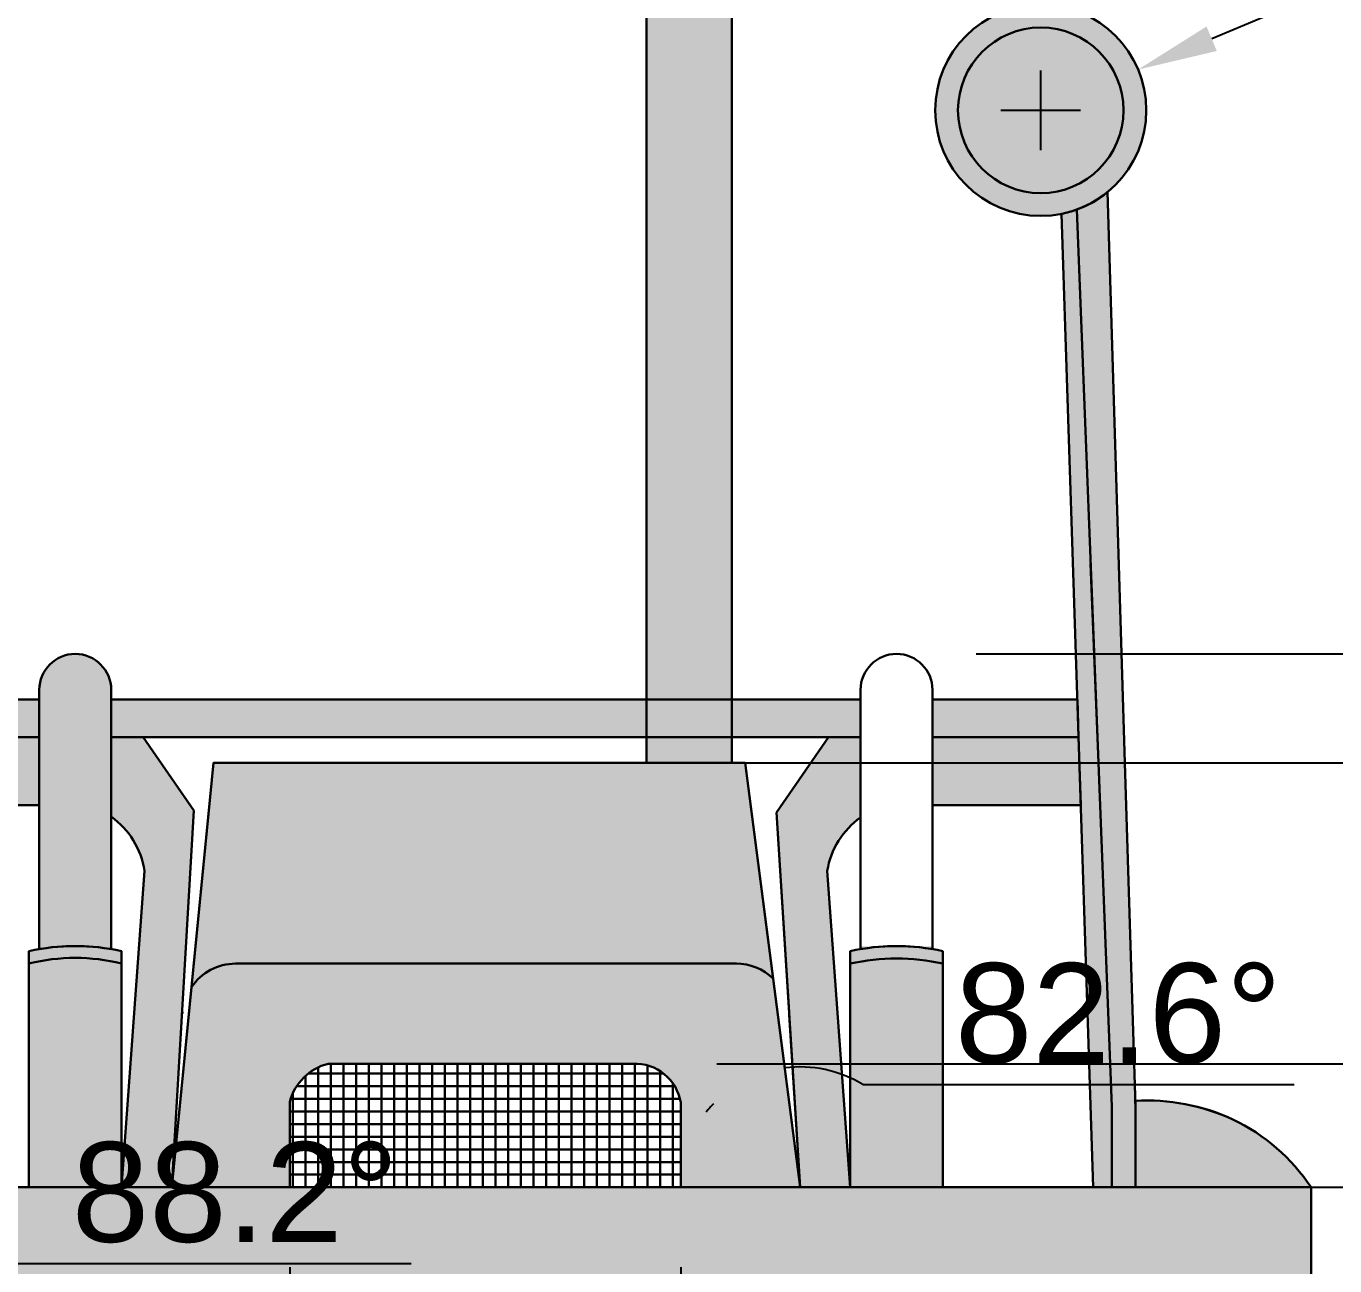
# Model space of a CAD drawing. Header units: millimetres. Extents: x 840 to 45745, y -146 to 13913.
# Drawn here: x 33546 to 35515, y 7559 to 9424 of the extents above; entities that cross this region are included whole.
import ezdxf

# ---------------------------------------------------------------- set-up
doc = ezdxf.new("R2010")
doc.units = ezdxf.units.MM
for name, color, linetype, lineweight in [('colour', 7, 'Continuous', 30), ('drawing', 7, 'Continuous', 30), ('New DIM', 7, 'Continuous', 30)]:
    doc.layers.add(name, color=color, linetype=linetype, lineweight=lineweight)
doc.styles.get("Standard").update_dxf_attribs({"font": 'arial.ttf'})
doc.dimstyles.new('000001211E731208', dxfattribs={"dimscale": 30, "dimtxt": 5, "dimasz": 4, "dimexe": 2, "dimexo": 4, "dimgap": 1, "dimtad": 1, "dimtih": 1, "dimtoh": 1, "dimdec": 1, "dimdsep": 46, "dimtxsty": 'Standard', "dimcen": 2, "dimclrd": 1, "dimclre": 134, "dimadec": 1, "dimazin": 2, "dimtfac": 1, "dimtdec": 1, "dimtofl": 0, "dimtmove": 0, "dimatfit": 3, "dimfxl": 1, "dimtolj": 1, "dimtzin": 0, "dimarcsym": 0})

# ---------------------------------------------------------------- blocks, each defined once
blk = doc.blocks.new('*D47')
at = {"layer": 'Defpoints', "color": 0, "transparency": 16777216}
for p in [(33942.40270416865, 7677.255484156381), (34530.53653004958, 7677.255484156381), (33942.40270416865, 5910.318478310935)]:
    blk.add_point(p, dxfattribs=at)
at = {"layer": 'New DIM', "color": 134, "linetype": 'ByBlock', "lineweight": -2, "transparency": 16777216}
for p, q in [((33942.40270416865, 7557.255484156381), (33942.40270416865, 5850.318478310935)), ((34530.53653004958, 7557.255484156381), (34530.53653004958, 5850.318478310935))]:
    blk.add_line(p, q, dxfattribs=at)
at = {"layer": 'New DIM', "color": 1, "linetype": 'ByBlock', "lineweight": -2, "transparency": 16777216}
blk.add_line((34410.53653004958, 5910.318478310935), (34062.40270416865, 5910.318478310935), dxfattribs=at)
at = {"layer": 'New DIM', "color": 1, "transparency": 16777216}
for points in [[(34062.40270416865, 5930.318478310935), (34062.40270416865, 5890.318478310935), (33942.40270416865, 5910.318478310935)], [(34410.53653004958, 5930.318478310935), (34410.53653004958, 5890.318478310935), (34530.53653004958, 5910.318478310935)]]:
    blk.add_solid(points, dxfattribs=at)
at = {"layer": 'New DIM', "color": 0, "transparency": 16777216, "insert": (34236.46961710911, 6016.904426469189), "char_height": 150, "attachment_point": 5}
blk.add_mtext('\\A1;588.1', dxfattribs=at)
blk = doc.blocks.new('*D52')
at = {"layer": 'Defpoints', "color": 0, "transparency": 16777216}
for p in [(34690.33662554587, 9775.773368402264), (33853.69133746025, 8315.922781878726), (36741.71730540734, 8315.922781878726)]:
    blk.add_point(p, dxfattribs=at)
at = {"layer": 'New DIM', "color": 134, "linetype": 'ByBlock', "lineweight": -2, "transparency": 16777216}
for p, q in [((34810.33662554587, 9775.773368402264), (36801.71730540734, 9775.773368402264)), ((33973.69133746025, 8315.922781878726), (36801.71730540734, 8315.922781878726))]:
    blk.add_line(p, q, dxfattribs=at)
at = {"layer": 'New DIM', "color": 1, "linetype": 'ByBlock', "lineweight": -2, "transparency": 16777216}
for p, q in [((36741.71730540734, 9655.773368402264), (36741.71730540734, 9152.434023298749)), ((36741.71730540734, 8435.922781878726), (36741.71730540734, 8939.262126982241))]:
    blk.add_line(p, q, dxfattribs=at)
at = {"layer": 'New DIM', "color": 1, "transparency": 16777216}
for points in [[(36721.71730540734, 9655.773368402264), (36761.71730540734, 9655.773368402264), (36741.71730540734, 9775.773368402264)], [(36721.71730540734, 8435.922781878726), (36761.71730540734, 8435.922781878726), (36741.71730540734, 8315.922781878726)]]:
    blk.add_solid(points, dxfattribs=at)
at = {"layer": 'New DIM', "color": 0, "transparency": 16777216, "insert": (36741.71730540733, 9045.848075140484), "char_height": 150, "attachment_point": 5}
blk.add_mtext('\\A1;1459.9', dxfattribs=at)
blk = doc.blocks.new('*D53')
at = {"layer": 'Defpoints', "color": 0, "transparency": 16777216}
for p in [(34627.6003809145, 8315.922781878726), (34627.6003809145, 7677.255484156383), (35904.87696528222, 7677.255484156384)]:
    blk.add_point(p, dxfattribs=at)
at = {"layer": 'New DIM', "color": 134, "linetype": 'ByBlock', "lineweight": -2, "transparency": 16777216}
for p, q in [((34747.6003809145, 8315.922781878726), (35964.87696528222, 8315.922781878726)), ((34747.6003809145, 7677.255484156383), (35964.87696528222, 7677.255484156384))]:
    blk.add_line(p, q, dxfattribs=at)
at = {"layer": 'New DIM', "color": 1, "linetype": 'ByBlock', "lineweight": -2, "transparency": 16777216}
for p, q in [((35904.87696528222, 8195.922781878726), (35904.87696528222, 8103.226240793818)), ((35904.87696528222, 7797.255484156384), (35904.87696528222, 7889.952025241293))]:
    blk.add_line(p, q, dxfattribs=at)
at = {"layer": 'New DIM', "color": 1, "transparency": 16777216}
for points in [[(35884.87696528222, 8195.922781878726), (35924.87696528222, 8195.922781878726), (35904.87696528222, 8315.922781878726)], [(35884.87696528222, 7797.255484156384), (35924.87696528222, 7797.255484156384), (35904.87696528222, 7677.255484156384)]]:
    blk.add_solid(points, dxfattribs=at)
at = {"layer": 'New DIM', "color": 0, "transparency": 16777216, "insert": (35904.87696528222, 7996.589133017544), "char_height": 150, "attachment_point": 5}
blk.add_mtext('\\A1;638.7', dxfattribs=at)
blk = doc.blocks.new('*D55')
at = {"layer": 'Defpoints', "color": 0, "transparency": 16777216}
for p in [(35198.79805766065, 9440.397778660481), (35198.79805766065, 7677.255484156382), (36328.59101426677, 7677.255484156382)]:
    blk.add_point(p, dxfattribs=at)
at = {"layer": 'New DIM', "color": 134, "linetype": 'ByBlock', "lineweight": -2, "transparency": 16777216}
for p, q in [((35318.79805766065, 9440.397778660481), (36388.59101426677, 9440.397778660481)), ((35318.79805766065, 7677.255484156382), (36388.59101426677, 7677.255484156382))]:
    blk.add_line(p, q, dxfattribs=at)
at = {"layer": 'New DIM', "color": 1, "linetype": 'ByBlock', "lineweight": -2, "transparency": 16777216}
for p, q in [((36328.59101426677, 9320.397778660481), (36328.59101426677, 8665.463739184692)), ((36328.59101426677, 7797.255484156382), (36328.59101426677, 8452.189523632169))]:
    blk.add_line(p, q, dxfattribs=at)
at = {"layer": 'New DIM', "color": 1, "transparency": 16777216}
for points in [[(36308.59101426677, 9320.397778660481), (36348.59101426677, 9320.397778660481), (36328.59101426677, 9440.397778660481)], [(36308.59101426677, 7797.255484156382), (36348.59101426677, 7797.255484156382), (36328.59101426677, 7677.255484156382)]]:
    blk.add_solid(points, dxfattribs=at)
at = {"layer": 'New DIM', "color": 0, "transparency": 16777216, "insert": (36328.59101426676, 8558.82663140842), "char_height": 150, "attachment_point": 5}
blk.add_mtext('\\A1;1763.1', dxfattribs=at)
blk = doc.blocks.new('*D57')
at = {"layer": 'Defpoints', "color": 0, "transparency": 16777216}
for p in [(35478.79805766073, 7677.255484156274), (35478.79805766065, 6541.769813391479), (36752.53547507589, 6541.769813391479)]:
    blk.add_point(p, dxfattribs=at)
at = {"layer": 'New DIM', "color": 134, "linetype": 'ByBlock', "lineweight": -2, "transparency": 16777216}
for p, q in [((35598.79805766073, 7677.255484156274), (36812.53547507589, 7677.255484156274)), ((35598.79805766065, 6541.769813391479), (36812.53547507589, 6541.769813391479))]:
    blk.add_line(p, q, dxfattribs=at)
at = {"layer": 'New DIM', "color": 1, "linetype": 'ByBlock', "lineweight": -2, "transparency": 16777216}
for p, q in [((36752.53547507589, 7557.255484156274), (36752.53547507589, 7216.14975655014)), ((36752.53547507589, 6661.769813391479), (36752.53547507589, 7002.875540997615))]:
    blk.add_line(p, q, dxfattribs=at)
at = {"layer": 'New DIM', "color": 1, "transparency": 16777216}
for points in [[(36732.53547507589, 7557.255484156274), (36772.53547507589, 7557.255484156274), (36752.53547507589, 7677.255484156274)], [(36732.53547507589, 6661.769813391479), (36772.53547507589, 6661.769813391479), (36752.53547507589, 6541.769813391479)]]:
    blk.add_solid(points, dxfattribs=at)
at = {"layer": 'New DIM', "color": 0, "transparency": 16777216, "insert": (36752.53547507588, 7109.512648773865), "char_height": 150, "attachment_point": 5}
blk.add_mtext('\\A1;1135.5', dxfattribs=at)
blk = doc.blocks.new('*D60')
at = {"layer": 'Defpoints', "color": 0, "transparency": 16777216}
for p in [(33352.20688945401, 9141.503942004098), (33411.72831066043, 7852.70239068981), (32976.40270416866, 7677.255484156381), (33305.38607203537, 7677.255484156381), (34304.90270416865, 7677.25548415638)]:
    blk.add_point(p, dxfattribs=at)
at = {"layer": 'New DIM', "color": 1, "linetype": 'ByBlock', "lineweight": -2, "transparency": 16777216}
blk.add_line((33475.45055025179, 7562.502000649718), (34124.68656662287, 7562.50200064972), dxfattribs=at)
for start, end in [(34.01008183478193, 54.15845201110299), (325.9899181652178, 359.9999999999999)]:
    blk.add_arc((33305.38607203537, 7677.255484156381), 205.1591789999619, start, end, dxfattribs=at)
at = {"layer": 'New DIM', "color": 1, "transparency": 16777216}
for points in [[(33419.05876351069, 7824.636728280228), (33431.97351570886, 7862.494477495677), (33311.94289196342, 7882.309859482464)], [(33494.57613083624, 7797.858084460306), (33456.32496966735, 7786.15985086579), (33510.54525103534, 7677.255484156383)]]:
    blk.add_solid(points, dxfattribs=at)
at = {"layer": 'New DIM', "color": 0, "transparency": 16777216, "insert": (33860.06855843733, 7669.087948807974), "char_height": 150, "attachment_point": 5}
blk.add_mtext('\\A1;88.2°', dxfattribs=at)
blk = doc.blocks.new('*D63')
at = {"layer": 'Defpoints', "color": 0, "transparency": 16777216}
for p in [(34627.60038091449, 8315.92278187872), (34549.57483505722, 7760.956741377076), (34160.0313317533, 7677.25548415638), (34710.03133175329, 7677.255484156378), (34710.0313317533, 7677.255484156378)]:
    blk.add_point(p, dxfattribs=at)
at = {"layer": 'New DIM', "color": 1, "linetype": 'ByBlock', "lineweight": -2, "transparency": 16777216}
blk.add_line((34804.23983551759, 7831.777151280428), (35453.47585188867, 7831.777151280428), dxfattribs=at)
for start, end in [(58.63024528884344, 97.35434426539656), (136.0784432419497, 141.2759010234464)]:
    blk.add_arc((34710.0313317533, 7677.255484156376), 180.9756552476149, start, end, dxfattribs=at)
at = {"layer": 'New DIM', "color": 1, "transparency": 16777216}
for points in [[(34570.68485295787, 7820.658243361455), (34588.66783680144, 7784.928531746584), (34686.86547972428, 7856.742339084727)], [(34587.70888231661, 7783.837853468101), (34549.97118384735, 7797.099305660198), (34529.05567650568, 7677.255484156374)]]:
    blk.add_solid(points, dxfattribs=at)
at = {"layer": 'New DIM', "color": 0, "transparency": 16777216, "insert": (35188.85784370313, 7938.363099438684), "char_height": 150, "attachment_point": 5}
blk.add_mtext('\\A1;82.6°', dxfattribs=at)
blk = doc.blocks.new('*D66')
at = {"layer": 'Defpoints', "color": 0, "transparency": 16777216}
for p in [(34855.1527188855, 8479.580311054986), (34855.1527188855, 7677.255484156385), (36752.53547507591, 7677.255484156385)]:
    blk.add_point(p, dxfattribs=at)
at = {"layer": 'New DIM', "color": 134, "linetype": 'ByBlock', "lineweight": -2, "transparency": 16777216}
for p, q in [((34975.1527188855, 8479.580311054986), (36812.53547507591, 8479.580311054986)), ((34975.1527188855, 7677.255484156385), (36812.53547507591, 7677.255484156385))]:
    blk.add_line(p, q, dxfattribs=at)
at = {"layer": 'New DIM', "color": 1, "linetype": 'ByBlock', "lineweight": -2, "transparency": 16777216}
for p, q in [((36752.53547507591, 8359.580311054986), (36752.53547507591, 8185.055005381948)), ((36752.53547507591, 7797.255484156385), (36752.53547507591, 7971.780789829423))]:
    blk.add_line(p, q, dxfattribs=at)
at = {"layer": 'New DIM', "color": 1, "transparency": 16777216}
for points in [[(36732.53547507591, 8359.580311054986), (36772.53547507591, 8359.580311054986), (36752.53547507591, 8479.580311054986)], [(36732.53547507591, 7797.255484156385), (36772.53547507591, 7797.255484156385), (36752.53547507591, 7677.255484156385)]]:
    blk.add_solid(points, dxfattribs=at)
at = {"layer": 'New DIM', "color": 0, "transparency": 16777216, "insert": (36752.53547507591, 8078.417897605674), "char_height": 150, "attachment_point": 5}
blk.add_mtext('\\A1;802.3', dxfattribs=at)
blk = doc.blocks.new('*D67')
at = {"layer": 'Defpoints', "color": 0, "transparency": 16777216}
for p in [(34464.6839243893, 7863.069122597055), (34464.6839243893, 7677.255484156383), (36513.41727325006, 7677.255484156384)]:
    blk.add_point(p, dxfattribs=at)
at = {"layer": 'New DIM', "color": 1, "linetype": 'ByBlock', "lineweight": -2, "transparency": 16777216}
for p, q in [((36513.41727325006, 7983.069122597056), (36513.41727325006, 8103.069122597056)), ((36513.41727325006, 7557.255484156384), (36513.41727325006, 7437.255484156384)), ((36513.41727325006, 7437.255484156384), (35991.05710953928, 7437.255484156384))]:
    blk.add_line(p, q, dxfattribs=at)
at = {"layer": 'New DIM', "color": 134, "linetype": 'ByBlock', "lineweight": -2, "transparency": 16777216}
for p, q in [((34584.6839243893, 7863.069122597055), (36573.41727325006, 7863.069122597056)), ((34584.6839243893, 7677.255484156383), (36573.41727325006, 7677.255484156384))]:
    blk.add_line(p, q, dxfattribs=at)
at = {"layer": 'New DIM', "color": 1, "transparency": 16777216}
for points in [[(36493.41727325006, 7983.069122597056), (36533.41727325006, 7983.069122597056), (36513.41727325006, 7863.069122597056)], [(36493.41727325006, 7557.255484156384), (36533.41727325006, 7557.255484156384), (36513.41727325006, 7677.255484156384)]]:
    blk.add_solid(points, dxfattribs=at)
at = {"layer": 'New DIM', "color": 0, "transparency": 16777216, "insert": (36237.23719139466, 7543.841432314626), "char_height": 150, "attachment_point": 5}
blk.add_mtext('\\A1;185.8', dxfattribs=at)
blk = doc.blocks.new('*D68')
at = {"layer": 'Defpoints', "color": 0, "transparency": 16777216}
for p in [(35218.58481504768, 9358.70884074729), (35072.10896942372, 9297.354701275337)]:
    blk.add_point(p, dxfattribs=at)
at = {"layer": 'New DIM', "color": 1, "linetype": 'ByBlock', "lineweight": -2, "transparency": 16777216}
for p, q in [((36133.53245016207, 9741.951719975676), (35329.2673230376, 9405.070273264651)), ((36813.56655657409, 9741.951719975674), (36133.53245016207, 9741.951719975676))]:
    blk.add_line(p, q, dxfattribs=at)
at = {"layer": 'New DIM', "color": 134, "lineweight": -2, "transparency": 16777216}
for p, q in [((35072.10896942372, 9237.354701275337), (35072.10896942371, 9357.354701275337)), ((35012.10896942372, 9297.354701275337), (35132.1089694237, 9297.354701275335))]:
    blk.add_line(p, q, dxfattribs=at)
at = {"layer": 'New DIM', "color": 1, "transparency": 16777216}
blk.add_solid([(35321.54041761805, 9423.517357929639), (35336.99422845717, 9386.623188599664), (35218.58481504768, 9358.70884074729)], dxfattribs=at)
at = {"layer": 'New DIM', "color": 0, "transparency": 16777216, "insert": (36488.54950336809, 9848.537668133931), "char_height": 150, "attachment_point": 5}
blk.add_mtext('\\A1;R158.8', dxfattribs=at)

msp = doc.modelspace()

# ---------------------------------------------------------------- hatches: boundary and pattern name
at = {"layer": 'colour', "true_color": 0x000000}
h = msp.add_hatch(color=18, dxfattribs=at)
h.dxf.hatch_style = 1
h.paths.add_polyline_path([(34607.45817388096, 9588.038117966678), (34690.33662554586, 9629.2877594539), (34690.33662554586, 9775.77336840226), (34565.84940327288, 9720.201789628945, 0.3084192915349934), (34479.21147552691, 9579.716279656568), (34479.06743189512, 9579.716279656568), (34479.06743189512, 9465.946846481342), (34479.06743189512, 8410.993019469559), (34607.45817388096, 8410.993019469559)])
h = msp.add_hatch(color=18, dxfattribs=at)
h.dxf.hatch_style = 1
h.paths.add_polyline_path([(34913.30247150374, 9297.354701275333, 1), (35230.91546734366, 9297.354701275333, 1)])
h.paths.add_polyline_path([(35196.61553231042, 9297.354701275333, -1), (34947.60240653698, 9297.354701275333, -1)], flags=16)
h = msp.add_hatch(color=18, dxfattribs=at)
h.dxf.hatch_style = 1
h.paths.add_polyline_path([(35172.77025140771, 9174.526324704859, -0.08439465472206133), (35126.52677937194, 9148.1628591993), (35158.79805766064, 8315.922781878722), (35178.85660359426, 7798.635376360055), (35178.85660359426, 7677.25548415638), (35214.47916738866, 7677.25548415638), (35214.47916738866, 7798.635376360061), (35198.79805766064, 8315.922781878722)])
at = {"layer": 'colour', "true_color": 0xf8d731}
h = msp.add_hatch(color=40, dxfattribs=at)
h.dxf.hatch_style = 1
h.paths.add_polyline_path([(35126.52677937194, 9148.1628591993, -0.03759517741957401), (35103.57253554245, 9141.696268196061), (35150.96535045159, 7677.25548415638), (35178.85660359426, 7677.25548415638), (35178.85660359426, 7798.635376360054), (35158.79805766064, 8315.922781878722)])
at = {"layer": 'colour', "true_color": 0xc7c8ca}
h = msp.add_hatch(color=9, dxfattribs=at)
h.dxf.hatch_style = 1
h.set_gradient(color1=(99, 100, 102), name='CYLINDER')
h.paths.add_polyline_path([(33673.6185590965, 8425.476343087597, 1), (33565.41062316173, 8425.476343087597), (33565.41062316173, 8040.148333265357), (33565.41062316173, 8035.492527759033, -0.08605293994574181), (33673.6185590965, 8035.492527759034), (33673.6185590965, 8040.148333265357)])
h = msp.add_hatch(color=9, dxfattribs=at)
h.dxf.hatch_style = 1
h.set_gradient(color1=(255, 255, 255), color2=(99, 100, 102), name='INVCYLINDER')
h.paths.add_polyline_path([(34909.25668685287, 8425.476343087597, 1), (34801.0487509181, 8425.476343087597), (34801.0487509181, 8040.148333265357), (34801.0487509181, 8035.492527759034, -0.08605293994574181), (34909.25668685287, 8035.492527759033), (34909.25668685287, 8040.148333265357)], flags=17)
edge = h.paths.add_edge_path()
edge.add_arc((34855.15271888548, 8425.476343087597), 54.10396796738496, 7.016709298534877e-15, 180)
edge.add_line((34801.0487509181, 8040.148333265357), (34801.0487509181, 8425.476343087597))
edge.add_line((34909.25668685287, 8040.148333265357), (34909.25668685287, 8425.476343087597))
edge.add_arc((34855.15271888548, 7723.455993913645), 316.6923393517117, 77.30041201417924, 102.6995879858208)
at = {"layer": 'colour', "true_color": 0xf8d731}
h = msp.add_hatch(color=40, dxfattribs=at)
h.dxf.hatch_style = 1
h.paths.add_polyline_path([(33565.41062316173, 8410.993019469559), (33328.84806783942, 8410.993019469559), (33327.03737590949, 8354.366437273995), (33565.41062316173, 8354.366437273995)])
h = msp.add_hatch(color=40, dxfattribs=at)
h.dxf.hatch_style = 1
h.paths.add_polyline_path([(34479.06743189512, 8410.993019469559), (34150.29805766064, 8410.993019469559), (33970.59987811949, 8410.993019469559), (33842.20913613366, 8410.993019469559), (33673.6185590965, 8410.993019469559), (33673.6185590965, 8354.366437273995), (33721.92760338892, 8354.366437273995), (33842.20913613366, 8354.366437273995), (33970.59987811949, 8354.366437273995), (34304.90270416865, 8354.366437273995), (34479.06743189512, 8354.366437273995)])
at = {"layer": 'colour', "true_color": 0x000000}
h = msp.add_hatch(color=18, dxfattribs=at)
h.dxf.hatch_style = 1
h.paths.add_polyline_path([(34607.45817388096, 8410.993019469559), (34479.06743189512, 8410.993019469559), (34479.06743189512, 8354.366437273995), (34607.45817388096, 8354.366437273995)])
at = {"layer": 'colour', "true_color": 0xf8d731}
h = msp.add_hatch(color=40, dxfattribs=at)
h.dxf.hatch_style = 1
h.paths.add_polyline_path([(34801.0487509181, 8410.993019469559), (34607.45817388096, 8410.993019469559), (34607.45817388096, 8354.366437273995), (34801.0487509181, 8354.366437273995)])
h = msp.add_hatch(color=40, dxfattribs=at)
h.dxf.hatch_style = 1
h.paths.add_polyline_path([(35127.21984460255, 8410.993019469559), (34909.25668685287, 8410.993019469559), (34909.25668685287, 8354.366437273995), (35129.05241657008, 8354.366437273995)])
h = msp.add_hatch(color=40, dxfattribs=at)
h.dxf.hatch_style = 1
h.paths.add_polyline_path([(33565.41062316173, 8354.366437273995), (33327.03737590949, 8354.366437273995), (33323.76004489973, 8251.872992232085), (33565.41062316173, 8251.872992232085)])
h = msp.add_hatch(color=40, dxfattribs=at)
h.dxf.hatch_style = 1
h.paths.add_polyline_path([(33721.92760338892, 8354.366437273995), (33673.6185590965, 8354.366437273995), (33673.6185590965, 8234.955101002282, -0.2001001731273991), (33723.7841423567, 8153.444239068437), (33689.13597826131, 7677.25548415638), (33764.63597826131, 7677.25548415638), (33797.9127994829, 8243.869515152463)])
at = {"layer": 'colour', "true_color": 0x000000}
h = msp.add_hatch(color=18, dxfattribs=at)
h.dxf.hatch_style = 1
h.paths.add_polyline_path([(34607.45817388096, 8354.366437273995), (34479.06743189512, 8354.366437273995), (34479.06743189512, 8315.922781878722), (34594.88501600863, 8315.922781878722), (34607.45817388096, 8315.922781878722)])
at = {"layer": 'colour', "true_color": 0xf8d731}
h = msp.add_hatch(color=40, dxfattribs=at)
h.dxf.hatch_style = 1
h.paths.add_polyline_path([(34801.0487509181, 8354.366437273995), (34752.73970662568, 8354.366437273995), (34674.72857332964, 8240.923417270937), (34693.51928155416, 7940.898146169926, -0.01381776843505361), (34693.79561928031, 7936.485949449471), (34710.0313317533, 7677.25548415638), (34785.5313317533, 7677.25548415638), (34750.8831676579, 8153.444239068388, -0.1998840975712252), (34801.0487509181, 8233.632587644424)])
h = msp.add_hatch(color=40, dxfattribs=at)
h.dxf.hatch_style = 1
h.paths.add_polyline_path([(35129.05241657008, 8354.366437273995), (34909.25668685287, 8354.366437273995), (34909.25668685287, 8251.872992232085), (35132.36935018952, 8251.872992232085)])
h = msp.add_hatch(color=40, dxfattribs=at)
h.dxf.hatch_style = 1
h.set_gradient(color1=(248, 153, 30), color2=(255, 255, 0), name='CURVED')
h.paths.add_polyline_path([(34627.60038091449, 8315.922781878722), (34594.88501600863, 8315.922781878722), (34150.29805766064, 8315.922781878722), (33879.78229400599, 8315.922781878722), (33827.60038091449, 8315.922781878724), (33794.29816611279, 7978.128176683616, -0.250386967988159), (33860.77986599645, 8013.693321602917), (34304.90270416865, 8013.693321602917), (34613.8443764525, 8013.693321602917, -0.1948399702468164), (34669.51890656249, 7991.141965599377)])
at = {"layer": 'colour', "true_color": 0x3b3b3b}
h = msp.add_hatch(color=250, dxfattribs=at)
h.dxf.hatch_style = 1
h.paths.add_polyline_path([(33549.89320399694, 8032.400811409992), (33549.89320399694, 8013.693321602918, -0.1242469979342718), (33689.13597826131, 8013.693321602915), (33689.13597826131, 8032.400811409989, 0.1112807741198401)])
h = msp.add_hatch(color=250, dxfattribs=at)
h.dxf.hatch_style = 1
h.paths.add_polyline_path([(34924.77410601768, 8032.400811409989, 0.1112807741198401), (34785.5313317533, 8032.400811409992), (34785.5313317533, 8013.693321602918, -0.1112807741198401), (34924.77410601768, 8013.693321602916)])
at = {"layer": 'colour', "true_color": 0x000000}
h = msp.add_hatch(color=18, dxfattribs=at)
h.dxf.hatch_style = 1
h.paths.add_polyline_path([(33689.13597826131, 8013.693321602915, 0.1242469979342718), (33549.89320399694, 8013.693321602919), (33549.89320399694, 7677.25548415638), (33689.13597826131, 7677.25548415638)])
h = msp.add_hatch(color=18, dxfattribs=at)
h.dxf.hatch_style = 1
h.paths.add_polyline_path([(34669.51890656249, 7991.141965599377, 0.1948399702468194), (34613.8443764525, 8013.693321602917), (34304.90270416865, 8013.693321602917), (33860.77986599644, 8013.693321602917, 0.2503869679881236), (33794.29816611279, 7978.128176683613), (33764.63597826131, 7677.25548415638), (33942.40270416865, 7677.25548415638), (33942.40270416865, 7806.028653665464, -0.2735606191565549), (34000.01650887686, 7863.069122597051), (34458.53883496788, 7863.069122597051, -0.3801858962558987), (34530.53653004958, 7804.53623874519), (34530.53653004958, 7677.25548415638), (34554.90270416865, 7677.25548415638), (34710.0313317533, 7677.25548415638)])
h = msp.add_hatch(color=18, dxfattribs=at)
h.dxf.hatch_style = 1
h.paths.add_polyline_path([(34924.77410601768, 8013.693321602916, 0.1112807741198401), (34785.5313317533, 8013.693321602918), (34785.5313317533, 7677.255484156381), (34924.77410601768, 7677.255484156381)])
at = {"layer": 'colour', "true_color": 0xf8d731}
h = msp.add_hatch(color=40, dxfattribs=at)
h.dxf.hatch_style = 1
h.paths.add_polyline_path([(35361.11621379528, 7779.308693010444, 0.1210052227382818), (35214.21017668935, 7807.50882367109), (35214.47916738866, 7798.635376360082), (35214.47916738866, 7677.25548415638), (35478.79805766064, 7677.25548415638, 0.1347036352680963)])
at = {"layer": 'colour', "true_color": 0x1a3a42}
h = msp.add_hatch(color=159, dxfattribs=at)
h.dxf.hatch_style = 1
h.paths.add_polyline_path([(35478.79805766064, 7677.25548415638), (32976.40270416865, 7677.25548415638), (32976.40270416865, 7491.057670665094), (34304.90270416865, 7491.057670665094), (35478.79805766064, 7491.057670665094)])
at = {"layer": 'drawing'}
h = msp.add_hatch(color=256, dxfattribs=at)
h.dxf.hatch_style = 1
h.set_gradient(color1=(255, 255, 255), color2=(147, 149, 152), name='INVSPHERICAL')
h.paths.add_polyline_path([(35196.61553231042, 9297.354701275333, 1), (34947.60240653698, 9297.354701275333, 1)])
h = msp.add_hatch(dxfattribs=at)
h.set_pattern_fill('NET', color=256, scale=6)
h.set_pattern_definition([(0, (0, 0), (0, 19.05), []), (90, (0, 0), (-19.05, 1.166476076187854e-15), [])])
h.paths.add_polyline_path([(33942.40270416865, 7806.028653665453, -0.2735606191565893), (34000.01650887686, 7863.069122597051), (34464.68392438928, 7863.069122597051, -0.3552043139279987), (34530.53653004958, 7804.536238745198), (34530.53653004958, 7677.25548415638), (34304.90270416865, 7677.25548415638), (34054.90270416865, 7677.25548415638), (33942.40270416865, 7677.25548415638)])

# ---------------------------------------------------------------- linework, layer by layer
at = {"layer": 'colour'}
for points in [[(34607.45817388096, 9588.038117966678), (34690.33662554586, 9629.2877594539), (34690.33662554586, 9775.77336840226), (34565.84940327288, 9720.201789628945, 0.3084192915349934), (34479.21147552691, 9579.716279656568), (34479.06743189512, 9579.716279656568), (34479.06743189512, 9465.946846481342), (34479.06743189512, 8410.993019469559), (34607.45817388096, 8410.993019469559)], [(34913.30247150374, 9297.354701275333, 1), (35230.91546734366, 9297.354701275333, 1)], [(35196.61553231042, 9297.354701275333, -1), (34947.60240653698, 9297.354701275333, -1)], [(35172.77025140771, 9174.526324704859, -0.08439465472206133), (35126.52677937194, 9148.1628591993), (35158.79805766064, 8315.922781878722), (35178.85660359426, 7798.635376360055), (35178.85660359426, 7677.25548415638), (35214.47916738866, 7677.25548415638), (35214.47916738866, 7798.635376360061), (35198.79805766064, 8315.922781878722)], [(35126.52677937194, 9148.1628591993, -0.03759517741957401), (35103.57253554245, 9141.696268196061), (35150.96535045159, 7677.25548415638), (35178.85660359426, 7677.25548415638), (35178.85660359426, 7798.635376360054), (35158.79805766064, 8315.922781878722)], [(33673.6185590965, 8425.476343087597, 1), (33565.41062316173, 8425.476343087597), (33565.41062316173, 8040.148333265357), (33565.41062316173, 8035.492527759033, -0.08605293994574181), (33673.6185590965, 8035.492527759034), (33673.6185590965, 8040.148333265357)], [(34909.25668685287, 8425.476343087597, 1), (34801.0487509181, 8425.476343087597), (34801.0487509181, 8040.148333265357), (34801.0487509181, 8035.492527759034, -0.08605293994574181), (34909.25668685287, 8035.492527759033), (34909.25668685287, 8040.148333265357)], [(33721.92760338892, 8354.366437273995), (33673.6185590965, 8354.366437273995), (33673.6185590965, 8234.955101002282, -0.2001001731273991), (33723.7841423567, 8153.444239068437), (33689.13597826131, 7677.25548415638), (33764.63597826131, 7677.25548415638), (33797.9127994829, 8243.869515152463)], [(34801.0487509181, 8354.366437273995), (34752.73970662568, 8354.366437273995), (34674.72857332964, 8240.923417270937), (34693.51928155416, 7940.898146169926, -0.01381776843505361), (34693.79561928031, 7936.485949449471), (34710.0313317533, 7677.25548415638), (34785.5313317533, 7677.25548415638), (34750.8831676579, 8153.444239068388, -0.1998840975712252), (34801.0487509181, 8233.632587644424)], [(34627.60038091449, 8315.922781878722), (34594.88501600863, 8315.922781878722), (34150.29805766064, 8315.922781878722), (33879.78229400599, 8315.922781878722), (33827.60038091449, 8315.922781878724), (33794.29816611279, 7978.128176683616, -0.250386967988159), (33860.77986599645, 8013.693321602917), (34304.90270416865, 8013.693321602917), (34613.8443764525, 8013.693321602917, -0.1948399702468164), (34669.51890656249, 7991.141965599377)], [(33549.89320399694, 8032.400811409992), (33549.89320399694, 8013.693321602918, -0.1242469979342718), (33689.13597826131, 8013.693321602915), (33689.13597826131, 8032.400811409989, 0.1112807741198401)], [(34924.77410601768, 8032.400811409989, 0.1112807741198401), (34785.5313317533, 8032.400811409992), (34785.5313317533, 8013.693321602918, -0.1112807741198401), (34924.77410601768, 8013.693321602916)], [(33689.13597826131, 8013.693321602915, 0.1242469979342718), (33549.89320399694, 8013.693321602919), (33549.89320399694, 7677.25548415638), (33689.13597826131, 7677.25548415638)], [(34669.51890656249, 7991.141965599377, 0.1948399702468194), (34613.8443764525, 8013.693321602917), (34304.90270416865, 8013.693321602917), (33860.77986599644, 8013.693321602917, 0.2503869679881236), (33794.29816611279, 7978.128176683613), (33764.63597826131, 7677.25548415638), (33942.40270416865, 7677.25548415638), (33942.40270416865, 7806.028653665464, -0.2735606191565549), (34000.01650887686, 7863.069122597051), (34458.53883496788, 7863.069122597051, -0.3801858962558987), (34530.53653004958, 7804.53623874519), (34530.53653004958, 7677.25548415638), (34554.90270416865, 7677.25548415638), (34710.0313317533, 7677.25548415638)], [(34924.77410601768, 8013.693321602916, 0.1112807741198401), (34785.5313317533, 8013.693321602918), (34785.5313317533, 7677.255484156381), (34924.77410601768, 7677.255484156381)], [(35361.11621379528, 7779.308693010444, 0.1210052227382818), (35214.21017668935, 7807.50882367109), (35214.47916738866, 7798.635376360082), (35214.47916738866, 7677.25548415638), (35478.79805766064, 7677.25548415638, 0.1347036352680963)]]:
    msp.add_lwpolyline(points, format="xyb", close=True, dxfattribs=at)
for points in [[(33565.41062316173, 8410.993019469559), (33328.84806783942, 8410.993019469559), (33327.03737590949, 8354.366437273995), (33565.41062316173, 8354.366437273995)], [(34479.06743189512, 8410.993019469559), (34150.29805766064, 8410.993019469559), (33970.59987811949, 8410.993019469559), (33842.20913613366, 8410.993019469559), (33673.6185590965, 8410.993019469559), (33673.6185590965, 8354.366437273995), (33721.92760338892, 8354.366437273995), (33842.20913613366, 8354.366437273995), (33970.59987811949, 8354.366437273995), (34304.90270416865, 8354.366437273995), (34479.06743189512, 8354.366437273995)], [(34607.45817388096, 8410.993019469559), (34479.06743189512, 8410.993019469559), (34479.06743189512, 8354.366437273995), (34607.45817388096, 8354.366437273995)], [(34801.0487509181, 8410.993019469559), (34607.45817388096, 8410.993019469559), (34607.45817388096, 8354.366437273995), (34801.0487509181, 8354.366437273995)], [(35127.21984460255, 8410.993019469559), (34909.25668685287, 8410.993019469559), (34909.25668685287, 8354.366437273995), (35129.05241657008, 8354.366437273995)], [(33565.41062316173, 8354.366437273995), (33327.03737590949, 8354.366437273995), (33323.76004489973, 8251.872992232085), (33565.41062316173, 8251.872992232085)], [(34607.45817388096, 8354.366437273995), (34479.06743189512, 8354.366437273995), (34479.06743189512, 8315.922781878722), (34594.88501600863, 8315.922781878722), (34607.45817388096, 8315.922781878722)], [(35129.05241657008, 8354.366437273995), (34909.25668685287, 8354.366437273995), (34909.25668685287, 8251.872992232085), (35132.36935018952, 8251.872992232085)]]:
    msp.add_lwpolyline(points, close=True, dxfattribs=at)
at = {"layer": 'drawing'}
for p, q in [((34479.06743189512, 9588.038117967271), (34479.06743189512, 8315.922781878722)), ((34607.45817388096, 8315.922781878722), (34607.45817388096, 9588.038117966677)), ((35172.77025140771, 9174.526324704859), (35198.79805766064, 8315.922781878722)), ((35103.57253554245, 9141.696268196063), (35150.96535045159, 7677.25548415638)), ((35158.79805766064, 8315.922781878722), (35126.52677937194, 9148.1628591993)), ((35158.79805766064, 8315.922781878722), (35147.17387199895, 8615.697494467531)), ((33565.41062316173, 8410.993019469559), (33328.84806783943, 8410.993019469559)), ((33565.41062316173, 8040.148333265357), (33565.41062316173, 8425.476343087597)), ((33673.6185590965, 8040.148333265357), (33673.6185590965, 8425.476343087597)), ((33842.20913613366, 8410.993019469559), (33673.6185590965, 8410.993019469559)), ((33842.20913613366, 8410.993019469559), (33970.59987811949, 8410.993019469559)), ((34304.90270416865, 8410.993019469559), (33970.59987811949, 8410.993019469559)), ((34801.0487509181, 8410.993019469559), (34150.29805766064, 8410.993019469559)), ((34801.0487509181, 8040.148333265357), (34801.0487509181, 8425.476343087597)), ((34909.25668685287, 8040.148333265357), (34909.25668685287, 8425.476343087597)), ((35127.21984460255, 8410.993019469559), (34909.25668685287, 8410.993019469559)), ((33327.03737590951, 8354.366437273995), (33565.41062316173, 8354.366437273995)), ((33673.6185590965, 8354.366437273995), (33842.20913613366, 8354.366437273995)), ((33797.9127994829, 8243.869515152463), (33721.92760338892, 8354.366437273995)), ((33842.20913613366, 8354.366437273995), (33970.59987811949, 8354.366437273995)), ((33970.59987811949, 8354.366437273995), (34304.90270416865, 8354.366437273995)), ((34150.29805766064, 8354.366437273995), (34801.0487509181, 8354.366437273995)), ((34674.72857332964, 8240.923417270937), (34752.73970662568, 8354.366437273995)), ((34909.25668685287, 8354.366437273995), (35129.05241657008, 8354.366437273995)), ((33827.60038091449, 8315.922781878722), (33764.63597826131, 7677.25548415638)), ((33827.60038091449, 8315.922781878724), (33879.78229400599, 8315.922781878722)), ((33879.78229400599, 8315.922781878722), (33929.78229400599, 8315.922781878722)), ((34304.90270416865, 8315.922781878722), (33879.78229400599, 8315.922781878722)), ((34594.88501600863, 8315.922781878722), (34150.29805766064, 8315.922781878722)), ((34594.88501600863, 8315.922781878722), (34544.88501600863, 8315.922781878722)), ((34627.60038091449, 8315.922781878722), (34594.88501600863, 8315.922781878722)), ((34627.60038091449, 8315.922781878722), (34710.0313317533, 7677.255484156381)), ((35158.79805766064, 8315.922781878722), (35178.85660359426, 7798.635376360053)), ((35198.79805766064, 8315.922781878722), (35214.47916738866, 7798.635376360053)), ((33323.76004489973, 8251.872992232085), (33565.41062316173, 8251.872992232085)), ((34909.25668685287, 8251.872992232085), (35132.36935018952, 8251.872992232085)), ((34710.0313317533, 7677.25548415638), (34674.72857332964, 8240.923417270937)), ((33723.7841423567, 8153.444239068387), (33689.13597826131, 7677.25548415638)), ((34750.8831676579, 8153.444239068389), (34785.5313317533, 7677.25548415638)), ((33565.41062316173, 8040.148333265357), (33565.41062316173, 8035.492527759034)), ((33673.6185590965, 8040.148333265357), (33673.6185590965, 8035.492527759034)), ((34801.0487509181, 8040.148333265357), (34801.0487509181, 8035.492527759034)), ((34909.25668685287, 8040.148333265357), (34909.25668685287, 8035.492527759034)), ((33549.89320399694, 7677.25548415638), (33549.89320399694, 8032.400811409989)), ((33689.13597826131, 7677.25548415638), (33689.13597826131, 8032.400811409989)), ((33860.77986599477, 8013.693321602917), (34304.90270416865, 8013.693321602917)), ((34150.29805766064, 8013.693321602917), (34614.3422104043, 8013.693321602917)), ((34785.5313317533, 7677.255484156381), (34785.5313317533, 8032.400811409989)), ((34924.77410601768, 7677.255484156381), (34924.77410601768, 8032.400811409989)), ((34464.68392438928, 7863.069122597051), (34000.01650887686, 7863.069122597051)), ((33942.40270416865, 7677.25548415638), (33942.40270416865, 7806.028653665461)), ((34530.53653004958, 7804.536238745191), (34530.53653004958, 7677.255484156381)), ((35178.85660359426, 7798.635376360053), (35178.85660359426, 7677.25548415638)), ((35214.47916738866, 7798.635376360053), (35214.47916738866, 7677.25548415638)), ((32976.40270416865, 7677.255484156381), (35478.79805766064, 7677.25548415638)), ((32976.40270416865, 7677.25548415638), (35478.79805766064, 7677.25548415638)), ((32976.40270416865, 7677.25548415638), (33942.40270416865, 7677.25548415638)), ((35478.79805766064, 7677.25548415638), (32976.40270416865, 7677.25548415638)), ((34304.90270416865, 7677.25548415638), (32976.40270416865, 7677.255484156381)), ((33580.63597826131, 7677.25548415638), (33200.63597826131, 7677.25548415638)), ((33689.13597826131, 7677.25548415638), (33549.89320399694, 7677.25548415638)), ((33619.63597826131, 7677.25548415638), (33580.63597826131, 7677.25548415638)), ((33764.63597826131, 7677.25548415638), (33613.63597826131, 7677.25548415638)), ((33617.63345519653, 7677.25548415638), (34156.21131929966, 7677.25548415638)), ((34314.63597826131, 7677.25548415638), (33619.63597826131, 7677.25548415638)), ((34304.90270416865, 7677.25548415638), (34054.90270416865, 7677.25548415638)), ((34855.03133175329, 7677.25548415638), (34159.0313317533, 7677.25548415638)), ((34160.0313317533, 7677.25548415638), (34855.03133175329, 7677.25548415638)), ((34160.0313317533, 7677.25548415638), (34698.60919585644, 7677.25548415638)), ((34160.0313317533, 7677.25548415638), (34710.0313317533, 7677.25548415638)), ((34304.90270416865, 7677.25548415638), (34554.90270416865, 7677.25548415638)), ((35478.79805766064, 7677.25548415638), (34512.79805766064, 7677.25548415638)), ((34710.0313317533, 7677.25548415638), (34861.03133175329, 7677.25548415638)), ((34924.77410601768, 7677.255484156381), (34785.5313317533, 7677.255484156381)), ((35478.79805766064, 7677.25548415638), (35198.79805766064, 7677.25548415638)), ((35478.79805766064, 6541.769813391476), (35478.79805766064, 7677.25548415638)), ((35478.79805766064, 7677.25548415638), (35478.79805766064, 7427.25548415638))]:
    msp.add_line(p, q, dxfattribs=at)
msp.add_lwpolyline([(33797.9127994829, 8243.869515152466), (33764.63597826131, 7677.255484156381)], dxfattribs=at)
for radius in [158.8064979199607, 124.5065628867233]:
    msp.add_circle((35072.1089694237, 9297.354701275333), radius, dxfattribs=at)
for centre, radius, start, end in [((33619.51459112912, 8425.476343087597), 54.10396796738496, 7.016709298534877e-15, 180), ((34855.15271888548, 8425.476343087597), 54.10396796738496, 7.016709298534877e-15, 180), ((33600.94136464508, 8134.033618481779), 124.3668775336325, 8.979176107950417, 54.24098056882701), ((34872.25242241959, 8133.301899338683), 123.0293048472465, 125.3629356895579, 170.5771237856058), ((33619.51459112912, 7723.455993913645), 316.6923393517117, 77.30041201417924, 102.6995879858208), ((34855.15271888548, 7723.455993913645), 316.6923393517117, 77.30041201417924, 102.6995879858208), ((33619.51459112912, 7737.845128552723), 284.4984413933882, 75.83493533899731, 104.1650646610027), ((33860.82293356211, 7933.693333195513), 80, 90, 146.2592808175054), ((34613.8443764525, 7933.693321602917), 80, 45.89849764480925, 90), ((34855.15271888548, 7704.748504106572), 316.6923393517117, 77.30041201417924, 102.6995879858208), ((33860.82293356211, 7933.693333195513), 80, 174.8329046954827, 176.4162223438514), ((34613.8443764525, 7933.693321602917), 80, 3.583777656148612, 5.167076521716888), ((34019.43641460735, 7785.837333778175), 79.63593374064655, 104.1143894029197, 165.3125932048383), ((34461.61137967857, 7793.302063661835), 69.83468367129075, 9.25728926335579, 92.52167950570815), ((35230.25406802482, 7494.341088239455), 313.5784382966448, 65.3345789159392, 92.96523081380208), ((35233.9906506696, 7513.83631951285), 294.3407717093682, 33.72476479621143, 64.41184718137941)]:
    msp.add_arc(centre, radius, start, end, dxfattribs=at)

# ---------------------------------------------------------------- dimensions: what is measured, and where the dimension line sits
at = {"layer": 'New DIM'}
dim = msp.add_radius_dim(center=(35072.10896942372, 9297.354701275337), mpoint=(35218.58481504768, 9358.70884074729), dimstyle='000001211E731208', dxfattribs=at)
dim.commit()
dim.dimension.update_dxf_attribs({"geometry": '*D68', "text_midpoint": (36488.54950336809, 9741.951719975677), "dimtype": 164})
for base, p1, p2, picture, middle in [((36741.71730540734, 8315.922781878726), (34690.33662554586, 9775.77336840226), (33853.69133746024, 8315.922781878722), '*D52', (36741.71730540733, 9045.848075140484)), ((36328.59101426677, 7677.255484156382), (35198.79805766064, 9440.397778660477), (35198.79805766064, 7677.255484156379), '*D55', (36328.59101426676, 8558.82663140842)), ((36752.53547507591, 7677.255484156385), (34855.15271888548, 8479.580311054982), (34855.15271888549, 7677.255484156381), '*D66', (36752.53547507591, 8078.417897605674)), ((35904.87696528222, 7677.255484156384), (34627.60038091449, 8315.922781878722), (34627.60038091449, 7677.25548415638), '*D53', (35904.87696528222, 7996.589133017544)), ((36513.41727325006, 7677.255484156384), (34464.68392438928, 7863.069122597051), (34464.68392438928, 7677.25548415638), '*D67', (36237.23719139466, 7543.841432314626)), ((36752.53547507589, 6541.769813391479), (35478.79805766072, 7677.255484156271), (35478.79805766064, 6541.769813391476), '*D57', (36752.53547507588, 7109.512648773865))]:
    dim = msp.add_linear_dim(base=base, p1=p1, p2=p2, angle=90, dimstyle='000001211E731208', dxfattribs=at)
    dim.commit()
    dim.dimension.update_dxf_attribs({"geometry": picture, "text_midpoint": middle})
for base, line1, line2, picture, middle in [((33411.72831066043, 7852.70239068981), ((34304.90270416865, 7677.25548415638), (32976.40270416865, 7677.255484156381)), ((33352.20688945401, 9141.503942004092), (33305.38607203537, 7677.25548415638)), '*D60', (33860.06855843733, 7669.087948807975)), ((34549.57483505722, 7760.956741377076), ((34160.0313317533, 7677.25548415638), (34710.0313317533, 7677.25548415638)), ((34627.60038091449, 8315.922781878722), (34710.0313317533, 7677.255484156381)), '*D63', (35188.85784370313, 7938.363099438684))]:
    dim = msp.add_angular_dim_2l(base=base, line1=line1, line2=line2, dimstyle='000001211E731208', dxfattribs=at)
    dim.commit()
    dim.dimension.update_dxf_attribs({"geometry": picture, "text_midpoint": middle})
dim = msp.add_linear_dim(base=(33942.40270416865, 5910.318478310935), p1=(34530.53653004958, 7677.255484156381), p2=(33942.40270416865, 7677.255484156381), dimstyle='000001211E731208', dxfattribs=at)
dim.commit()
dim.dimension.update_dxf_attribs({"geometry": '*D47', "text_midpoint": (34236.46961710911, 6016.904426469189)})

doc.saveas('drawing.dxf')
